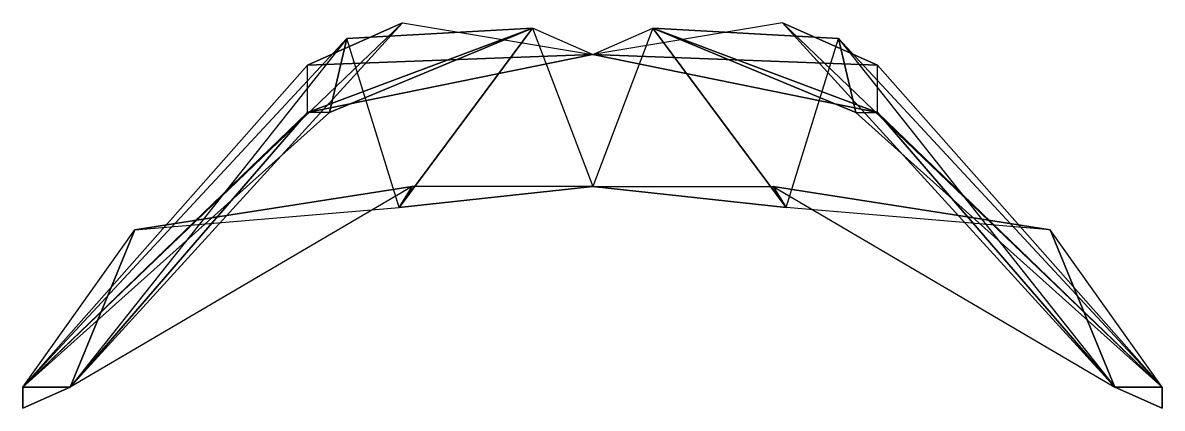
# Model space of a CAD drawing. Header units: metres. Extents: x -1.5 to 1.5, y 0.02 to 1.04.
import ezdxf

# ---------------------------------------------------------------- set-up
doc = ezdxf.new("R2010")
doc.units = ezdxf.units.M

msp = doc.modelspace()

# ---------------------------------------------------------------- linework, layer by layer
at = {"layer": 'support'}
for points in [[(-1.3739, 0.0775, -2.481), (-0.4986, 1.0368, -1.606), (-1.499, 0.0775, -2.356)], [(-1.499, 0.0775, -2.356), (-0.4986, 1.0368, -1.606), (-0.7488, 0.9255, -1.231)], [(-0.4986, 1.0368, -1.606), (0.0019, 0.9534, -1.231), (-0.7488, 0.9255, -1.231)], [(0.0019, 0.9534, -1.231), (-0.1567, 1.0229, -0.7367), (-0.7487, 0.8004, -0.606)], [(-0.7487, 0.8004, -0.606), (-0.1567, 1.0229, -0.7367), (-0.6914, 0.8004, 0.144)], [(-0.6914, 0.8004, 0.144), (-0.1567, 1.0229, -0.7367), (-0.6457, 0.9951, 0.541)], [(-0.6457, 0.9951, 0.541), (-0.1567, 1.0229, -0.7367), (-0.5079, 0.5502, 1.2118)], [(-0.1567, 1.0229, -0.7367), (0.0021, 0.6058, 2.019), (-0.5079, 0.5502, 1.2118)], [(0.5021, 1.0368, -1.606), (0.0021, 0.9533, -1.231), (0.7521, 0.9255, -1.231)], [(0.1605, 1.0229, -0.7367), (0.0021, 0.6058, 2.019), (0.5116, 0.5502, 1.2118)], [(0.0021, 0.9533, -1.231), (0.1605, 1.0229, -0.7367), (0.7521, 0.8004, -0.606)], [(0.7521, 0.8004, -0.606), (0.1605, 1.0229, -0.7367), (0.6949, 0.8004, 0.144)], [(0.6949, 0.8004, 0.144), (0.1605, 1.0229, -0.7367), (0.6491, 0.9951, 0.541)], [(0.6491, 0.9951, 0.541), (0.1605, 1.0229, -0.7367), (0.5116, 0.5502, 1.2118)], [(1.3771, 0.0775, -2.481), (0.5021, 1.0368, -1.606), (1.5021, 0.0775, -2.356)], [(1.5021, 0.0775, -2.356), (0.5021, 1.0368, -1.606), (0.7521, 0.9255, -1.231)], [(-1.499, 0.0775, 1.144), (-0.6914, 0.8004, 0.144), (-0.6457, 0.9951, 0.541)], [(-1.3739, 0.0775, 1.269), (-1.499, 0.0775, 1.144), (-0.6457, 0.9951, 0.541)], [(1.5021, 0.0775, 1.144), (0.6949, 0.8004, 0.144), (0.6491, 0.9951, 0.541)], [(1.3771, 0.0775, 1.269), (1.5021, 0.0775, 1.144), (0.6491, 0.9951, 0.541)], [(-0.7488, 0.9255, -1.231), (0.0019, 0.9534, -1.231), (-0.7487, 0.8004, -0.981)], [(-0.7487, 0.8004, -0.981), (0.0019, 0.9534, -1.231), (-0.7487, 0.8004, -0.606)], [(0.7521, 0.8004, -0.981), (0.0021, 0.9533, -1.231), (0.7521, 0.8004, -0.606)], [(0.7521, 0.9255, -1.231), (0.0021, 0.9533, -1.231), (0.7521, 0.8004, -0.981)], [(-1.499, 0.0775, -0.981), (-1.3739, 0.0775, -1.106), (-0.7487, 0.8004, -0.606)], [(-1.3739, 0.0775, -1.106), (-0.7487, 0.8004, -0.981), (-0.7487, 0.8004, -0.606)], [(1.3771, 0.0775, -1.106), (0.7521, 0.8004, -0.981), (0.7521, 0.8004, -0.606)], [(1.5021, 0.0775, -0.981), (1.3771, 0.0775, -1.106), (0.7521, 0.8004, -0.606)], [(-1.2041, 0.4917, 2.0605), (-0.4735, 0.6058, 1.7108), (-1.3739, 0.0775, 2.519)], [(-0.4735, 0.6058, 1.7108), (-1.2041, 0.4917, 2.0605), (-0.5079, 0.5502, 1.2118)], [(0.0021, 0.6058, 2.019), (-0.4735, 0.6058, 1.7108), (-0.5079, 0.5502, 1.2118)], [(0.0021, 0.6058, 2.019), (0.4773, 0.6058, 1.7108), (0.5116, 0.5502, 1.2118)], [(0.4773, 0.6058, 1.7108), (1.2073, 0.4917, 2.0605), (0.5116, 0.5502, 1.2118)], [(1.2073, 0.4917, 2.0605), (0.4773, 0.6058, 1.7108), (1.3771, 0.0775, 2.519)], [(-1.2041, 0.4917, 2.0605), (-1.3739, 0.0775, 2.519), (-1.499, 0.0775, 2.394)], [(1.2073, 0.4917, 2.0605), (1.3771, 0.0775, 2.519), (1.5021, 0.0775, 2.394)], [(-1.4989, 0.0219, -2.481), (-1.3739, 0.0775, -2.481), (-1.499, 0.0775, -2.356)], [(-1.4989, 0.0219, -1.106), (-1.3739, 0.0775, -1.106), (-1.499, 0.0775, -0.981)], [(-1.4989, 0.0219, 1.269), (-1.499, 0.0775, 1.144), (-1.3739, 0.0775, 1.269)], [(-1.3739, 0.0775, 2.519), (-1.4989, 0.0219, 2.519), (-1.499, 0.0775, 2.394)], [(1.5021, 0.0219, -2.481), (1.3771, 0.0775, -2.481), (1.5021, 0.0775, -2.356)], [(1.5021, 0.0219, -1.106), (1.3771, 0.0775, -1.106), (1.5021, 0.0775, -0.981)], [(1.5021, 0.0219, 1.269), (1.5021, 0.0775, 1.144), (1.3771, 0.0775, 1.269)], [(1.3771, 0.0775, 2.519), (1.5021, 0.0219, 2.519), (1.5021, 0.0775, 2.394)]]:
    msp.add_3dface(points, dxfattribs=at)

doc.saveas('drawing.dxf')
